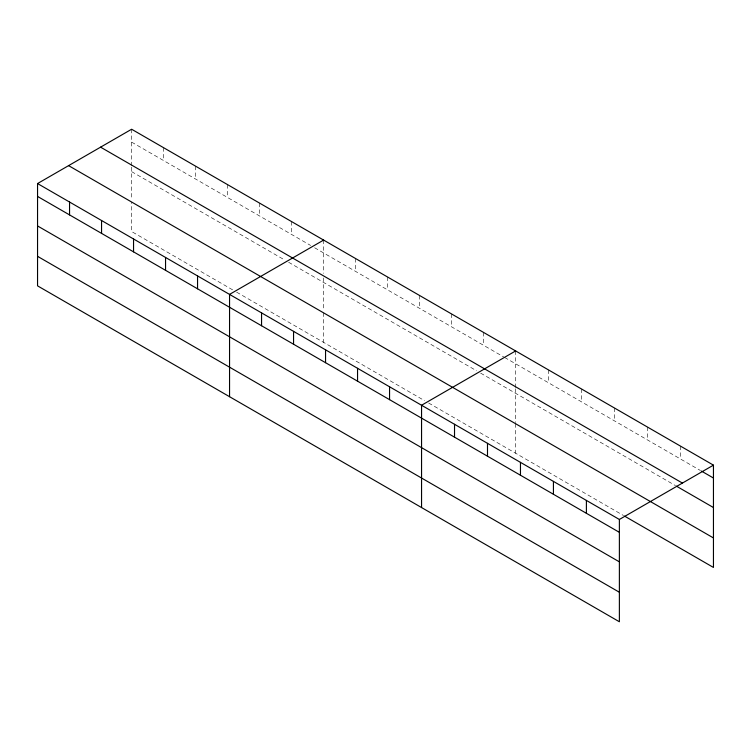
<?xml version="1.0" encoding="UTF-8"?>
<svg xmlns="http://www.w3.org/2000/svg" width="751" height="751" viewBox="0 0 751 751"><rect width="100%" height="100%" fill="white"/><g stroke="black" fill="none" stroke-linecap="round" stroke-linejoin="round"><path stroke-width="0.56" stroke-dasharray="3.75 2.82" d="M131.622 142.108L310.632 245.455M314.631 247.764L503.63 356.885M504.634 357.457L700.458 470.52M131.622 171.622L284.629 259.959M288.628 262.268L476.632 370.806M480.631 373.116L675.487 485.615M232.632 289.848L131.622 231.533L131.622 202.028M236.631 292.158L424.625 400.696M428.633 403.005L623.537 515.533M680.481 446.113L680.481 458.992M647.512 427.084L647.512 439.955M614.543 408.046L614.543 420.917M581.574 389.009L581.574 401.879M548.596 369.971L548.596 382.85M515.627 350.942L515.627 387.647M515.627 388.783L515.627 422.56M515.627 423.724L515.627 453.238M483.625 332.468L483.625 345.338M451.633 313.993L451.633 326.863M419.631 295.519L419.631 308.389M387.629 277.044L387.629 289.914M355.627 258.56L355.627 271.44M323.625 240.085L323.625 273.392M323.625 277.936L323.625 310.538M323.625 312.876L323.625 342.39M291.632 221.611L291.632 234.49M259.63 203.136L259.63 216.016M227.628 184.662L227.628 197.532M195.626 166.187L195.626 179.057M163.624 147.712L163.624 160.583M131.622 129.238L131.622 165.943M131.622 167.079L131.622 199.682"/><path stroke-width="1.13" d="M619.378 561.851L619.378 519.467L37.55 183.554L37.55 285.849L619.378 621.762L619.378 561.851L37.55 225.938M624.532 516.106L713.45 567.446L713.45 465.151L131.622 129.238L37.55 183.554M323.625 240.085L229.553 294.401L229.553 396.697M515.627 350.942L421.555 405.258L421.555 507.554M619.378 519.467L713.45 465.151M701.462 471.102L713.45 478.021M100.578 147.158L682.406 483.071M676.482 486.188L713.45 507.535M68.594 165.633L713.45 537.941M37.55 196.424L619.378 532.337M37.55 256.335L619.378 592.248M586.4 500.429L586.4 513.299M553.431 481.391L553.431 494.271M520.462 462.363L520.462 475.233M487.493 443.325L487.493 456.195M454.524 424.287L454.524 437.166M389.553 386.784L389.553 399.654M357.551 368.309L357.551 381.179M325.549 349.825L325.549 362.705M293.557 331.351L293.557 344.23M261.555 312.876L261.555 325.756M197.551 275.927L197.551 288.797M165.549 257.452L165.549 270.322M133.547 238.978L133.547 251.848M101.554 220.503L101.554 233.373M69.552 202.028L69.552 214.899"/></g></svg>
